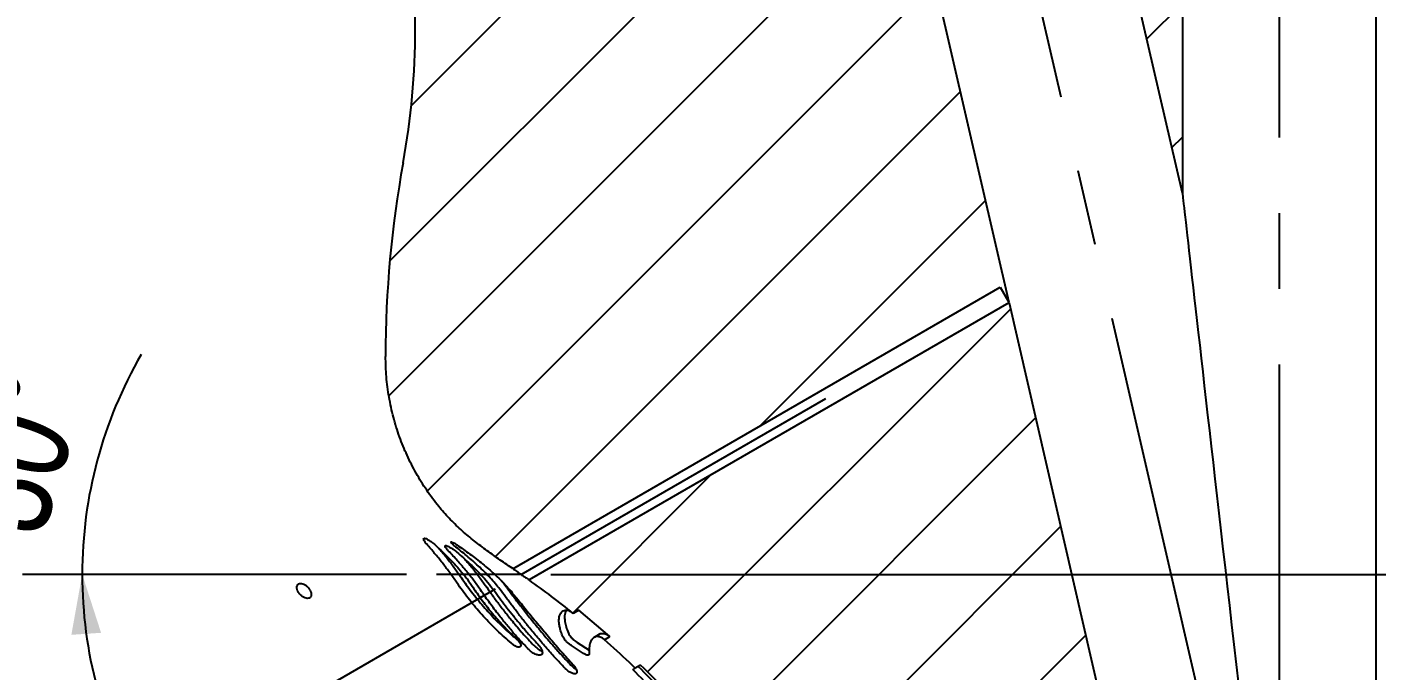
# Model space of a CAD drawing. Header units: millimetres. Extents: x 8 to 862, y 8 to 585.
# Drawn here: x 360.17 to 405.46, y 358.62 to 380.21 of the extents above; entities that cross this region are included whole.
import ezdxf

# ---------------------------------------------------------------- set-up
doc = ezdxf.new("R2010")
doc.units = ezdxf.units.MM
doc.linetypes.add('CENTERX2', pattern=[20.319999999999997, 12.7, -2.54, 2.54, -2.54])
for name, color, linetype in [('CENTERLINE', 4, 'CENTERX2'), ('DIMENSIONS', 2, 'Continuous'), ('HATCH', 3, 'Continuous')]:
    doc.layers.add(name, color=color, linetype=linetype)
doc.layers.add('OUTLINE', color=7, linetype='Continuous', lineweight=25)
doc.styles.add('SLDTEXTSTYLE0', font='TXT', dxfattribs={"width": 0.75})
doc.dimstyles.new('SLDDIMSTYLE10', dxfattribs={"dimtxt": 3.5, "dimasz": 2, "dimexe": 0, "dimexo": 0.0625, "dimgap": 0.875, "dimtad": 1, "dimdec": 4, "dimzin": 12, "dimdsep": 46, "dimtxsty": 'SLDTEXTSTYLE0', "dimsah": 1, "dimcen": 0.09, "dimadec": 0, "dimazin": 3, "dimtfac": 1, "dimtdec": 0, "dimtofl": 0, "dimtmove": 0, "dimatfit": 3, "dimfxl": 0, "dimfrac": 2, "dimtolj": 1, "dimtzin": 12, "dimarcsym": 0})
doc.dimstyles.new('SLDDIMSTYLE3', dxfattribs={"dimtxt": 3.5, "dimasz": 2, "dimexe": 0, "dimexo": 0.0625, "dimgap": 0.875, "dimtad": 1, "dimrnd": 1e-09, "dimzin": 12, "dimdsep": 46, "dimtxsty": 'SLDTEXTSTYLE0', "dimsah": 1, "dimcen": 0.09, "dimadec": 0, "dimazin": 3, "dimtol": 1, "dimtp": 0.05, "dimtm": 0.05, "dimtfac": 1, "dimtofl": 0, "dimtmove": 0, "dimatfit": 3, "dimfxl": 0, "dimfrac": 2, "dimtolj": 1, "dimarcsym": 0})
doc.dimstyles.new('SLDDIMSTYLE6', dxfattribs={"dimtxt": 3.5, "dimasz": 2, "dimexe": 0, "dimexo": 0.0625, "dimgap": 0.875, "dimtad": 0, "dimtih": 1, "dimtoh": 1, "dimrnd": 1e-09, "dimzin": 12, "dimdsep": 46, "dimtxsty": 'SLDTEXTSTYLE0', "dimsah": 1, "dimcen": 0.09, "dimadec": 0, "dimazin": 3, "dimtfac": 1, "dimtofl": 0, "dimtmove": 0, "dimatfit": 3, "dimfxl": 0, "dimfrac": 2, "dimtolj": 1, "dimtzin": 12, "dimarcsym": 0})
pattern_1 = [(45, (0, 0), (-2.245064030267288, 2.245064030267288), [])]

# ---------------------------------------------------------------- blocks, each defined once
blk = doc.blocks.new('_D_8')
at = {"layer": 'DIMENSIONS'}
for p, q in [((455.101299561201, 384.8331870153195), (455.101299561201, 361.8322998854909)), ((377.7575989855928, 361.8322998854909), (456.101299561201, 361.8322998854909))]:
    blk.add_line(p, q, dxfattribs=at)
blk.add_solid([(455.101299561201, 361.8322998854909), (455.601299561201, 363.8322998854909), (454.601299561201, 363.8322998854909)], dxfattribs=at)
at = {"layer": 'DIMENSIONS', "insert": (456.101299561201, 363.5659118045401), "char_height": 3.5, "attachment_point": 1, "style": 'SLDTEXTSTYLE0'}
blk.add_mtext('68', dxfattribs=at)
blk = doc.blocks.new('_D_9')
at = {"layer": 'DIMENSIONS'}
for p, q in [((455.101299561201, 361.8322998854909), (455.101299561201, 339.8334182955434)), ((390.7281471146133, 339.8334182955434), (456.101299561201, 339.8334182955434))]:
    blk.add_line(p, q, dxfattribs=at)
blk.add_solid([(455.101299561201, 339.8334182955434), (455.601299561201, 341.8334182955434), (454.601299561201, 341.8334182955434)], dxfattribs=at)
at = {"layer": 'DIMENSIONS', "insert": (456.101299561201, 341.5670302145927), "char_height": 3.5, "attachment_point": 1, "style": 'SLDTEXTSTYLE0'}
blk.add_mtext('90', dxfattribs=at)
blk = doc.blocks.new('_D_16')
at = {"layer": 'DIMENSIONS'}
for p, q in [((372.9158391984867, 361.8322998854909), (360.0259954040091, 361.8322998854909)), ((375.8915690870804, 361.3323076706689), (362.2675300338841, 353.4666283532113))]:
    blk.add_line(p, q, dxfattribs=at)
for radius, start, end in [(14.73160358158374, 149.9571723958551, 180), (14.73160358158373, 180, 209.9994849381065)]:
    blk.add_arc((376.7575989855928, 361.8322998854909), radius, start, end, dxfattribs=at)
for points in [[(362.0259954040091, 361.8322998854909), (361.6619681800043, 359.8031413948394), (362.6596930254879, 359.8705589942078)], [(363.9995898309089, 354.4666127828552), (363.5675357445863, 356.4823829251313), (362.6697679230825, 356.0419139265941)]]:
    blk.add_solid(points, dxfattribs=at)
at = {"layer": 'DIMENSIONS', "insert": (357.3110469111436, 363.9593296009265), "char_height": 3.5, "attachment_point": 1, "rotation": 73.39353494762936, "style": 'SLDTEXTSTYLE0'}
blk.add_mtext('30°', dxfattribs=at)
blk = doc.blocks.new('_D_30')
at = {"layer": 'DIMENSIONS'}
for p, q in [((435.5891853451317, 429.8334182426424), (473.7013892990679, 429.8334182426424)), ((471.7013892990679, 429.8334182426424), (471.7013892990679, 203.5372576087669)), ((389.2276632411452, 203.5372576087669), (473.7013892990679, 203.5372576087669))]:
    blk.add_line(p, q, dxfattribs=at)
for points in [[(471.7013892990679, 429.8334182426424), (471.2013892990679, 427.8334182426424), (472.2013892990679, 427.8334182426424)], [(471.7013892990679, 203.5372576087669), (472.2013892990679, 205.5372576087669), (471.2013892990679, 205.5372576087669)]]:
    blk.add_solid(points, dxfattribs=at)
at = {"layer": 'DIMENSIONS', "attachment_point": 1, "rotation": 90.00000000000041, "style": 'SLDTEXTSTYLE0'}
for s, insert, char_height in [('±0,05', (468.2016564445578, 319.1893631198373), 2.5), ('226,3', (467.1896523844891, 306.2614835684999), 3.5)]:
    blk.add_mtext(s, dxfattribs=dict(at, insert=insert, char_height=char_height))

msp = doc.modelspace()

# ---------------------------------------------------------------- hatches: boundary and pattern name
at = {"layer": 'HATCH'}
h = msp.add_hatch(dxfattribs=at)
h.set_pattern_fill('ANSI31', color=256, angle=2.8e-322, style=0)
h.set_pattern_definition(pattern_1)
h.paths.add_polyline_path([(386.2131134787803, 429.8334182426424), (398.9588394886753, 374.6256135305448), (398.9588394886753, 429.8334182426424)], flags=0)
h = msp.add_hatch(dxfattribs=at)
h.set_pattern_fill('ANSI31', color=256, angle=2.8e-322, style=0)
h.set_pattern_definition(pattern_1)
edge = h.paths.add_edge_path(flags=0)
edge.add_line((389.6263438182571, 386.1539187370153), (372.9958444138074, 384.5349261140624))
edge.add_arc((327.9405602321602, 380.1487576087668), 45.26827925651509, -7.958078640513122e-13, 5.560269612726586, ccw=False)
edge.add_arc((348.2088394886753, 380.1487576087668), 25, 349.6111421845305, 360, ccw=False)
edge.add_arc((408.208839488675, 369.1487576087668), 35.99999999999972, 169.6111421845303, 180)
edge.add_spline(control_points=[(372.2088394886753, 369.1487576087669), (372.2088394886753, 368.370397185779), (372.4371779181235, 366.8735988174605), (373.19323059506, 365.1877532440942), (373.9486574231502, 364.1374758172045), (374.7845002888486, 363.2214990099548), (375.4052477713112, 362.7266575035367), (376.0861615661453, 362.2884356513777), (376.2879761966013, 362.1550898784441), (376.4852291362866, 362.021455724406)], knot_values=[0, 0, 0, 0, 0.037975, 0.07595, 0.1007333333333333, 0.113925, 0.1519, 0.1519, 0.1684661534918204, 0.1684661534918204, 0.1684661534918204, 0.1684661534918204], weights=[1, 1, 1, 1, 1, 1, 1, 1, 1, 1], degree=3, periodic=0)
edge.add_line((376.4852291362866, 362.021455724406), (392.8447621640597, 371.4666365218072))
edge.add_line((392.8447621640597, 371.4666365218072), (393.1320490747586, 370.969040996127))
edge.add_line((393.1320490747586, 370.969040996127), (389.6263438182571, 386.1539187370153))
h = msp.add_hatch(dxfattribs=at)
h.set_pattern_fill('ANSI31', color=256, angle=2.8e-322, style=0)
h.set_pattern_definition(pattern_1)
edge = h.paths.add_edge_path(flags=0)
edge.add_line((387.5785085753211, 348.3914888637223), (387.7528037862321, 348.4934064447091))
edge.add_spline(control_points=[(387.7528037862321, 348.4934064447091), (388.013688879571, 347.8624440744352), (388.2535868756193, 347.2223964183588), (388.4718369914324, 346.5754486371774)], knot_values=[0.01181357660960009, 0.01181357660960009, 0.01181357660960009, 0.01181357660960009, 0.01387009334850022, 0.01387009334850022, 0.01387009334850022, 0.01387009334850022], weights=[1, 1, 1, 1], degree=3, periodic=0)
edge.add_line((388.4718369914324, 346.5754486371774), (388.2955153234703, 346.4723461033767))
edge.add_spline(control_points=[(388.2955153234703, 346.4723461033767), (388.3238707429645, 346.3879163910541), (388.374319194481, 346.235497573493), (388.4235875627782, 346.0826035501216), (388.4452795763697, 346.0144675109968)], knot_values=[0.7204382675549649, 0.7204382675549649, 0.7204382675549649, 0.7204382675549649, 0.7279333333333333, 0.7339442301806028, 0.7339442301806028, 0.7339442301806028, 0.7339442301806028], weights=[1, 1, 1, 1, 1], degree=3, periodic=0)
edge.add_line((388.4452795763696, 346.0144675109968), (388.6222004596556, 346.1179204306515))
edge.add_spline(control_points=[(388.6222004596556, 346.1179204306515), (388.7320608161756, 345.7745790342205), (388.8358961598221, 345.4292514555485), (388.9336217262883, 345.0822610722571)], knot_values=[8.491793576580519e-05, 8.491793576580519e-05, 8.491793576580519e-05, 8.491793576580519e-05, 0.001165286705109985, 0.001165286705109985, 0.001165286705109985, 0.001165286705109985], weights=[1, 1, 1, 1], degree=3, periodic=0)
edge.add_line((388.9336217262882, 345.0822610722571), (388.7551814953472, 344.9779197275168))
edge.add_spline(control_points=[(388.7551814953472, 344.9779197275168), (388.8064613424316, 344.7946468337755), (388.8749154112585, 344.5408848032974), (388.9400564471921, 344.2863631975955), (388.9577743051345, 344.2160911273563)], knot_values=[0.7642404624013698, 0.7642404624013698, 0.7642404624013698, 0.7642404624013698, 0.7802222222222223, 0.7863112200430769, 0.7863112200430769, 0.7863112200430769, 0.7863112200430769], weights=[1, 1, 1, 1, 1], degree=3, periodic=0)
edge.add_line((388.957774305136, 344.2160911273504), (389.1374821705022, 344.3211737100943))
edge.add_spline(control_points=[(389.1374821705022, 344.3211737100944), (389.2044035493715, 344.0578545985073), (389.2678220845939, 343.7936205922625), (389.3277191879908, 343.5286153800847)], knot_values=[0.001953118383395001, 0.001953118383395001, 0.001953118383395001, 0.001953118383395001, 0.002768134975958491, 0.002768134975958491, 0.002768134975958491, 0.002768134975958491], weights=[1, 1, 1, 1], degree=3, periodic=0)
edge.add_line((389.3277191879908, 343.5286153800847), (389.1465507823343, 343.4226787593407))
edge.add_spline(control_points=[(389.1465507823343, 343.4226787593407), (389.2563381665219, 342.9322084883611), (389.3537949292911, 342.4400141812501), (389.5134297851277, 341.5154433287603), (389.6045100058982, 340.9101591008746), (389.6771643152384, 340.3046710595736), (389.6964173685643, 340.1317392628272)], knot_values=[0.8091693238208705, 0.8091693238208705, 0.8091693238208705, 0.8091693238208705, 0.8514666666666667, 0.8514666666666667, 0.8886000000000001, 0.9034433745812694, 0.9034433745812694, 0.9034433745812694, 0.9034433745812694], weights=[1, 1, 1, 1, 1, 1, 1], degree=3, periodic=0)
edge.add_line((389.6964173685643, 340.131739262827), (398.9588394886753, 341.0708621174157))
edge.add_line((398.9588394886753, 341.0708621174157), (398.9588394886753, 345.7304388937364))
edge.add_line((398.9588394886753, 345.7304388937364), (393.1381873825931, 370.9424530638333))
edge.add_line((393.1381873825931, 370.9424530638333), (377.0303675256171, 361.643371197204))
edge.add_spline(control_points=[(377.0303675256164, 361.6433711972045), (377.3089013989478, 361.4456319818765), (377.8145987591512, 361.0732847801622), (378.2936009852685, 360.6978729004915), (378.5120287793303, 360.5218197440719)], knot_values=[0.1840561519306939, 0.1840561519306939, 0.1840561519306939, 0.1840561519306939, 0.2084625, 0.2298467952721681, 0.2298467952721681, 0.2298467952721681, 0.2298467952721681], weights=[1, 1, 1, 1, 1], degree=3, periodic=0)
edge.add_line((378.5120287793303, 360.5218197440719), (378.6966463054993, 360.6297732074893))
edge.add_spline(control_points=[(378.6966463054993, 360.6297732074893), (379.0510840995849, 360.3426428714222), (379.3991668652435, 360.0474945557605), (379.740543161685, 359.744951659638)], knot_values=[0.000173411742028485, 0.000173411742028485, 0.000173411742028485, 0.000173411742028485, 0.001541691818983682, 0.001541691818983682, 0.001541691818983682, 0.001541691818983682], weights=[1, 1, 1, 1], degree=3, periodic=0)
edge.add_line((379.7405431616851, 359.7449516596379), (379.5588064085453, 359.6386827027409))
edge.add_spline(control_points=[(379.5588064085445, 359.6386827027417), (379.9169972741039, 359.3225825713781), (380.2615738681295, 359.0038340847748), (380.5939666446898, 358.6821165784684)], knot_values=[0.2653450410229408, 0.2653450410229408, 0.2653450410229408, 0.2653450410229408, 0.303175965601639, 0.303175965601639, 0.303175965601639, 0.303175965601639], weights=[1, 1, 1, 1], degree=3, periodic=0)
edge.add_line((380.5939666446898, 358.6821165784684), (380.7731898894568, 358.786915783609))
edge.add_spline(control_points=[(380.7731898894568, 358.786915783609), (383.2730819088475, 356.3584084581886), (385.3817736768087, 353.4566191903334), (386.9218020213709, 350.3300522813774)], knot_values=[7.158173117299654e-05, 7.158173117299654e-05, 7.158173117299654e-05, 7.158173117299654e-05, 0.01052735547356962, 0.01052735547356962, 0.01052735547356962, 0.01052735547356962], weights=[1, 1, 1, 1], degree=3, periodic=0)
edge.add_line((386.9218020213709, 350.3300522813774), (386.7487076490938, 350.2288368801468))
edge.add_spline(control_points=[(386.7487076490952, 350.2288368801439), (387.0429575622978, 349.630743135184), (387.3203603419357, 349.0174399501236), (387.578508575325, 348.3914888637128)], knot_values=[0.6052198702013375, 0.6052198702013375, 0.6052198702013375, 0.6052198702013375, 0.6627287503620594, 0.6627287503620594, 0.6627287503620594, 0.6627287503620594], weights=[1, 1, 1, 1], degree=3, periodic=0)

# ---------------------------------------------------------------- linework, layer by layer
at = {"layer": 'CENTERLINE'}
for p, q in [((382.8776251284518, 429.8334182426424), (402.2088394886753, 346.1007296207168)), ((402.2088394886753, 429.8334182426424), (402.2088394886753, 170.0739131589911)), ((376.7575989855928, 361.8322998854909), (386.9869882706818, 367.7381179337055)), ((376.7575989855928, 361.8322998854909), (373.9158391984867, 361.8322998854909))]:
    msp.add_line(p, q, dxfattribs=at)
at = {"layer": 'OUTLINE'}
for p, q in [((398.9588407701912, 374.6256101379323), (386.2131139165821, 429.8334214339184)), ((398.9588407701912, 429.8334214339184), (398.9588407701912, 374.6256101379323)), ((405.4588390416565, 173.0872559795308), (405.4588390416565, 429.8334214339184)), ((389.6263440973224, 386.1539158472943), (393.1320508844318, 370.9690439948964)), ((376.4852298325958, 362.0214554915356), (392.844763947195, 371.4666384706425)), ((392.844763947195, 371.4666384706425), (393.1320508844318, 370.9690439948964)), ((393.1380299753608, 370.9431308755803), (377.0303683257761, 361.6433683285641)), ((393.1380299753608, 370.9431308755803), (393.13502366609, 370.9638881931233)), ((393.1381864375534, 370.9424528727459), (398.9588407701912, 345.730440641396)), ((378.6966459727945, 360.6297764429974), (378.5120280361833, 360.521817530148)), ((379.7405430949392, 359.7449529418873), (378.6966459727945, 360.6297764429974)), ((379.3953893608513, 359.8254862675595), (379.211069447464, 359.7177061686444)), ((379.5588066703739, 359.6386853108334), (379.7405430949392, 359.7449529418873)), ((378.8549782610597, 359.1785672554898), (378.4473514086666, 359.4390395531582)), ((378.6363614625396, 359.549561465733), (379.0435952968063, 359.2888656506466)), ((380.7731898403825, 358.7869125852513), (380.5939661241235, 358.6821201691556))]:
    msp.add_line(p, q, dxfattribs=at)
at = {"layer": 'OUTLINE', "flags": 128}
msp.add_lwpolyline([(398.9588407701912, 374.6256101379323), (398.9599732584419, 374.615671063416), (398.9633707231941, 374.5858538398671), (398.9690294391575, 374.5361733684468), (398.976949406332, 374.4666743526387), (398.9871194488468, 374.3773940453457), (398.9995358414116, 374.2684069523739), (399.0141911334457, 374.1397875795292), (399.0310741490783, 373.9916178831982), (399.0501699871483, 373.8240096220898), (399.0714711970749, 373.6370671043324), (399.0949554271164, 373.4309318909573), (399.1206115014019, 373.2057455429959), (399.1484207934799, 372.9616645226407), (399.1783646768989, 372.6988601932454), (399.2104207999172, 372.4175113687443), (399.2445668107929, 372.1178117642331), (399.2807803577842, 371.7999848971295), (399.3190316385688, 371.4642393836903), (399.3593020266952, 371.110806191914), (399.4015542692604, 370.7399460921216), (399.4457660145225, 370.3519049534726), (399.491903734869, 369.9469658980298), (399.5399376279773, 369.5253971466946), (399.5898267156543, 369.087496722691), (399.6415449208679, 368.633577550404), (399.695054990715, 368.1639451036381), (399.7503122217121, 367.6789346585202), (399.8072868115368, 367.178881491177), (399.8659340567054, 366.6641357788968), (399.9262167043152, 366.135055149548), (399.9880900508823, 365.59200468158), (400.0515093929233, 365.0353718051838), (400.1164337522449, 364.4655364999699), (400.1828184253635, 363.8829010972905), (400.2506112582149, 363.2878679284977), (400.3197749978962, 362.6808467755246), (400.3902500397625, 362.0622772226262), (400.4619954056205, 361.432576502316), (400.5349589414062, 360.7921916494298), (400.6090884930553, 360.1415622482228), (400.6843356317939, 359.4811427841115), (400.7606407529773, 358.8113951930928), (400.8379591531219, 358.1327888617444)], dxfattribs=at)
at = {"layer": 'OUTLINE'}
for centre, radius, start, end in [((327.9405602321602, 380.1487576087669), 45.26827925651509, 0, 5.560269612727459), ((348.2088394886753, 380.1487576087669), 25.00000000000001, 349.6111421845312, 0), ((408.208839488675, 369.1487576087669), 35.99999999999977, 169.6111421845303, 180)]:
    msp.add_arc(centre, radius, start, end, dxfattribs=at)
for points, knots in [([(376.4852298325958, 362.0214554915357), (376.4723297501041, 362.0301791463725), (376.3113016672652, 362.139074063488), (376.0021491129784, 362.3494060936746), (375.5643288500838, 362.6618414921896), (375.1374121301443, 362.9893544345067), (374.7279001758096, 363.3366445048219), (374.3416232552763, 363.7078059955811), (373.9565654700001, 364.1432191750274), (373.5839120927469, 364.6490247485265), (373.2283286234573, 365.2230226599042), (372.9221015012055, 365.8249231561057), (372.6659481079578, 366.4535698442728), (372.4639982024859, 367.1064170842009), (372.3186292221039, 367.7791231803449), (372.2263193175145, 368.4617929372004), (372.2146583746429, 368.9200511378997), (372.2088387138309, 369.1487553963589)], [0, 0, 0, 0, 0.005363217414284048, 0.06694752677929837, 0.128771087511059, 0.1905785908052912, 0.2522027246553762, 0.3136031350616108, 0.3749051420726568, 0.4521536530152857, 0.529677651736378, 0.6072015421482369, 0.6844503719974306, 0.7631916055477498, 0.8422248518359473, 0.9212586960602005, 0.9999999999999999, 0.9999999999999999, 0.9999999999999999, 0.9999999999999999]), ([(373.5922848708095, 362.8422561535763), (373.5719206323366, 362.8663662863363), (373.531174071036, 362.9146079627326), (373.4950546897008, 362.9762557469223), (373.4829072700509, 363.0207639213666), (373.4967021561707, 363.0443361987258), (373.5362415808996, 363.0446715919862), (373.6010885568685, 363.0197823139232), (373.6872582961238, 362.9693696757813), (373.7749225655817, 362.9060557691519), (373.8282096750319, 362.8596988350124), (373.8490393287601, 362.841578150742)], [0, 0, 0, 0, 0.1058378793270424, 0.2117697474264375, 0.3161744971652022, 0.4226141943954668, 0.5347634595092314, 0.654815546505944, 0.7827144278586091, 0.915064200807041, 1, 1, 1, 1]), ([(374.5654182410898, 361.6046029577183), (374.4928554412732, 361.7091710976225), (374.3477296348943, 361.9183076753658), (374.1103037325491, 362.2292322594047), (373.8600963993442, 362.537987076431), (373.6815554858192, 362.7408330080015), (373.5922848708095, 362.8422561535763)], [0, 0, 0, 0, 0.2488957271320572, 0.4977921634168574, 0.748895636583819, 1, 1, 1, 1]), ([(373.8490393287601, 362.841578150742), (373.9263856489557, 362.7707879281659), (374.0810712155876, 362.6292139571804), (374.3051202895651, 362.4095005191232), (374.5208694607941, 362.1845251728345), (374.7383191682007, 361.9394056821184), (374.9528511343438, 361.6755112197924), (375.0809047503373, 361.4896559066), (375.1453192806902, 361.3961655149388)], [0, 0, 0, 0, 0.153060557437365, 0.3061071166196302, 0.4631554703061837, 0.6201868235370945, 0.8089434086349332, 1, 1, 1, 1]), ([(374.3268133974733, 362.609969402306), (374.3045689618424, 362.6340312052222), (374.2600522515838, 362.6821849244934), (374.2204187712672, 362.7413833870122), (374.2073628795434, 362.7816697538808), (374.2225497028962, 362.7997237758894), (374.2651049056991, 362.7944108795319), (374.3344569264904, 362.7644609375258), (374.426889057707, 362.7099177107509), (374.5203904347439, 362.644449009974), (374.5773353194314, 362.597870236115), (374.599096728033, 362.5800702223706)], [0, 0, 0, 0, 0.1076243928871621, 0.2153834781163364, 0.320507108590845, 0.4262013989854709, 0.5368256760243746, 0.6554949333670372, 0.7831474069085357, 0.9171300827022887, 1, 1, 1, 1]), ([(374.5705703175726, 362.7496230850148), (374.5484490802981, 362.7673816884777), (374.5041432215219, 362.8029497793276), (374.4510112702478, 362.85290208042), (374.4189404944506, 362.8917105346858), (374.4092090602454, 362.915355052833), (374.4193666690182, 362.9237071510935), (374.4483240350312, 362.9165673270913), (374.4955074931798, 362.8931807691172), (374.5509639800921, 362.8591526113354), (374.5902206275114, 362.8319498824071), (374.6062381095352, 362.8208506355214)], [0, 0, 0, 0, 0.1213885984800153, 0.2431250130616512, 0.3556613246035525, 0.4599726959338785, 0.5636308080832187, 0.6719892918085476, 0.7883192329178857, 0.913630095679764, 1, 1, 1, 1]), ([(376.085059148735, 361.2820002684521), (376.0358076969562, 361.3460689287747), (375.9373002657812, 361.4742121391624), (375.7656605573404, 361.6708048060002), (375.5777080485378, 361.869404699471), (375.3819500416037, 362.0606808308211), (375.1846045589669, 362.2416278734152), (374.9872689186141, 362.4130637274715), (374.7825786503088, 362.5829431784839), (374.6412411939446, 362.6940619902404), (374.5705703175726, 362.7496230850148)], [0, 0, 0, 0, 0.1295582122952798, 0.259128334696216, 0.3929254739966889, 0.5267370725048617, 0.6438988621317865, 0.7610666844798432, 0.8805297106892799, 1, 1, 1, 1]), ([(374.6062381095352, 362.8208506355214), (374.6775378341924, 362.7707913497055), (374.8201325428342, 362.670676106483), (375.0378457132763, 362.5149407961678), (375.2541374872498, 362.351717056768), (375.4666412860822, 362.1841133396231), (375.6709571757239, 362.0139946325914), (375.8678900700813, 361.8402832485683), (376.0557043425795, 361.6625172677194), (376.2466663552621, 361.4682788183497), (376.3597689373844, 361.3360909972766), (376.4220191068115, 361.2633365640568)], [0, 0, 0, 0, 0.1063339268119382, 0.2126607835498627, 0.3218521068899253, 0.4310328461019133, 0.5374977893241146, 0.6439491952086766, 0.7543917191899494, 0.8648204417067643, 1, 1, 1, 1]), ([(373.9934073663416, 362.7079296359944), (374.0102668316379, 362.6886937035696), (374.1152758665226, 362.5688828635739), (374.2965108011549, 362.3435753357427), (374.5364834608139, 362.0325633448721), (374.6835290115545, 361.82196006073), (374.757050899333, 361.7166596898961)], [0, 0, 0, 0, 0.05960960674776557, 0.3712779239674903, 0.6856427570566896, 1, 1, 1, 1]), ([(375.3630159325065, 361.3575417051244), (375.2882434573146, 361.4632663036606), (375.1386974155131, 361.6747170439437), (374.88769135939, 361.9896642396545), (374.6192478147656, 362.3025153575713), (374.424292266813, 362.5074839529798), (374.3268133974733, 362.609969402306)], [0, 0, 0, 0, 0.2483245270052561, 0.4966526786833044, 0.748323511269973, 1, 1, 1, 1]), ([(374.599096728033, 362.5800702223706), (374.6761989779863, 362.5141007940892), (374.8303982671537, 362.382166395885), (375.053704022149, 362.1774466815709), (375.2689037535787, 361.9679799917321), (375.4869064974985, 361.7391160170702), (375.7031380591753, 361.4922024067212), (375.8330650323693, 361.3183877574575), (375.8984314180078, 361.2309414396214)], [0, 0, 0, 0, 0.1524720589114932, 0.3049338134267433, 0.4613626936691568, 0.6177789598772824, 0.8077042257382865, 1, 1, 1, 1]), ([(374.8370105302992, 362.3737561950612), (374.9151369049674, 362.2849358364871), (375.0848839943314, 362.0919536661479), (375.325084609894, 361.7898178404965), (375.4773974328247, 361.5759106140184), (375.553553355402, 361.4689576873707)], [0, 0, 0, 0, 0.2989148819133222, 0.6494596912733759, 1, 1, 1, 1]), ([(376.4852298325958, 362.0214554915356), (376.4866697285033, 362.0204569195566), (376.4900109384309, 362.018139780802), (376.520354875246, 361.9970683498228), (376.5743843012878, 361.9595493549423), (376.6495585416235, 361.9073206551186), (376.7411931140405, 361.8436761449219), (376.8400000807899, 361.7751123609199), (376.9309343197405, 361.7121068748403), (376.9971477357648, 361.6663212712941), (377.0270248698804, 361.6456790831759), (377.0295333908859, 361.6439453751016), (377.0303683257761, 361.6433683285641)], [0, 0, 0, 0, 0.07005823952758337, 0.1625668106975067, 0.2589985499580801, 0.3635145197520171, 0.4778443081083599, 0.6000739506773588, 0.723994691622438, 0.8413458457020118, 0.9471936297950586, 1, 1, 1, 1]), ([(369.5046933270158, 361.0434699306416), (369.5313401698546, 361.0357989007715), (369.5846341843448, 361.0204567463736), (369.6509411331119, 361.0331510948045), (369.6974209237977, 361.071246068277), (369.718643573452, 361.1329561137967), (369.7123744689154, 361.2109099593866), (369.6792937142735, 361.2966271298267), (369.6231008852789, 361.3803541539932), (369.550123246809, 361.4525259281874), (369.4685468903941, 361.5048724317945), (369.387474863149, 361.5314081075004), (369.3159596897943, 361.5291724243872), (369.2620226019156, 361.4984270980308), (369.2317892222749, 361.4427325750929), (369.2287843398984, 361.3684230419208), (369.2534787391851, 361.2839428202741), (369.3032310812006, 361.1986901644059), (369.3723110427085, 361.122781282877), (369.443213788604, 361.0702841616218), (369.4875853437819, 361.0509315581342), (369.5046933270158, 361.0434699306416)], [0, 0, 0, 0, 0.05354095458158744, 0.1070825698398096, 0.1606185298187636, 0.2142243434720459, 0.267940366891002, 0.3217410069529229, 0.3755555314994372, 0.4293285279516223, 0.4830344846275269, 0.5366788216458159, 0.5902870178617214, 0.6438841777644302, 0.6974937724840682, 0.7511434857450173, 0.8048563309805209, 0.8586338802517306, 0.9124520749205018, 0.966244851495036, 1, 1, 1, 1]), ([(376.4941854304733, 359.4734165320324), (376.413701342724, 359.5408385032636), (376.252737860131, 359.6756785144526), (376.0136844825303, 359.8937502847749), (375.778054601781, 360.122866184168), (375.549835715949, 360.360591181198), (375.3326091232169, 360.6025428041821), (375.1250082010436, 360.849027901194), (374.9271555060166, 361.0998991785751), (374.7380170941647, 361.3542635615158), (374.623227159151, 361.5207562264989), (374.5654182410898, 361.6046029577183)], [0, 0, 0, 0, 0.1090762762931351, 0.2181461925136359, 0.3302243915650016, 0.4422989135077716, 0.5514509619786752, 0.6606008004529563, 0.7731897724330602, 0.8857769728740301, 1, 1, 1, 1]), ([(374.757050899333, 361.7166596898961), (374.810807035547, 361.6391496131687), (374.9183199621203, 361.484128516513), (375.0963166967755, 361.2445113712404), (375.2869405689097, 361.0019446815433), (375.4887570954629, 360.7605988030386), (375.6984112576721, 360.5252342936269), (375.9162899526272, 360.295279948152), (376.1435691925653, 360.0708423083498), (376.393349544823, 359.8383613428354), (376.5691024428809, 359.690313475267), (376.6645951098861, 359.6098739156651)], [0, 0, 0, 0, 0.1070948181574232, 0.214190939525195, 0.3244446871248863, 0.4346985164588432, 0.5417852730232466, 0.6488761805877022, 0.7589497010192234, 0.869028982244798, 1, 1, 1, 1]), ([(375.1453192806902, 361.3961655149388), (375.1892639292096, 361.3305019968813), (375.2771526343678, 361.1991758451734), (375.4243259905562, 360.9937443640536), (375.5829983647258, 360.7838321859311), (375.7521138212024, 360.5728044467847), (375.9288636961775, 360.3648692567833), (376.1136236476403, 360.1596706772241), (376.3074599952483, 359.9571723631843), (376.4780965236849, 359.7889089250868), (376.5837472207411, 359.6904857552541), (376.6207968718471, 359.6559706578183)], [0, 0, 0, 0, 0.1153358129496187, 0.2306700724671602, 0.3493866291633059, 0.468106075552263, 0.5834366962676786, 0.6987713849742809, 0.8173597776026414, 0.9359516150268571, 1, 1, 1, 1]), ([(375.553553355402, 361.4689576873707), (375.6203747502301, 361.3731333801157), (375.7540164189782, 361.1814863730285), (375.9746098087618, 360.8799855934923), (376.2107705822291, 360.5709880571086), (376.4880786060967, 360.226662739574), (376.8082939975359, 359.8509318958312), (377.0550096549169, 359.5877176947222), (377.1791303432645, 359.4552967200208)], [0, 0, 0, 0, 0.1486538793790745, 0.2973052651356067, 0.4502854181083399, 0.6032632249420989, 0.8004048784916445, 1, 1, 1, 1]), ([(376.0725701130094, 361.6429883489537), (376.0956501062693, 361.6163622850832), (376.1684456006125, 361.532382300339), (376.2313660557754, 361.4493710020782), (376.2743374235096, 361.3926786432194)], [0, 0, 0, 0, 0.3170524971111194, 1, 1, 1, 1]), ([(376.2743374235096, 361.3926786432194), (376.3532841566613, 361.2869731507395), (376.5111778296938, 361.0755618889802), (376.7692551636051, 360.7364104361408), (377.0439812893299, 360.3842856499971), (377.3202205700729, 360.0416286831984), (377.5916599073195, 359.7167882693576), (377.8570830440736, 359.4102707595785), (378.1325747889267, 359.1032050043328), (378.3237465985484, 358.9007930537358), (378.4193335003318, 358.7995860228467)], [0, 0, 0, 0, 0.1330416721720623, 0.2660836927256411, 0.4029795119888108, 0.5398744426179949, 0.6537060998044979, 0.76753968162881, 0.8837686285197439, 0.9999999999999999, 0.9999999999999999, 0.9999999999999999, 0.9999999999999999]), ([(378.5120280361833, 360.521817530148), (378.269466788528, 360.7142939179602), (377.784119484535, 361.0994250830162), (377.2816962847257, 361.4619979331765), (377.0303683257761, 361.6433683285641)], [0, 0, 0, 0, 0.4997684043152754, 1, 1, 1, 1]), ([(376.9846124476852, 359.3415487060475), (376.8921070243394, 359.4398689549548), (376.7070990658853, 359.6365063829795), (376.4396546753931, 359.9419165562197), (376.1811946809435, 360.252861754287), (375.9103541303014, 360.5971187112741), (375.6323771945057, 360.9705207872602), (375.4531733186928, 361.2280026834586), (375.3630159325065, 361.3575417051243)], [0, 0, 0, 0, 0.1485129848081607, 0.2970213326907699, 0.4498660493757902, 0.6027099061168403, 0.8001235394060981, 1, 1, 1, 1]), ([(375.8984314180078, 361.2309414396214), (375.959343598043, 361.1466393569248), (376.081167538927, 360.9780357716828), (376.2824273727398, 360.7109578334629), (376.4977100256027, 360.435794500424), (376.7409835733407, 360.1385784432915), (377.0115363890253, 359.8231249535019), (377.2129247185072, 359.6054522823862), (377.3141274131002, 359.4960662970471)], [0, 0, 0, 0, 0.1544257003847284, 0.3088503380404644, 0.4677806122557926, 0.6267099666616387, 0.8124123809173011, 1, 1, 1, 1]), ([(378.2268756902876, 358.6870450029301), (378.1177089239815, 358.8029332291694), (377.899378213522, 359.0347066857335), (377.5814062633638, 359.3928339384846), (377.2721969122232, 359.7558445602117), (376.9906784189073, 360.1004145701297), (376.7379601717143, 360.4201378919761), (376.5102716328054, 360.7154703352408), (376.2912785914447, 361.0051177361117), (376.1537992075668, 361.1897057625972), (376.085059148735, 361.2820002684521)], [0, 0, 0, 0, 0.1329407173223996, 0.2658779978936859, 0.4026829771884625, 0.5394881000053761, 0.6534197688289884, 0.7673502343118143, 0.8836744962806855, 1, 1, 1, 1]), ([(376.4220191068115, 361.2633365640568), (376.5233332418223, 361.1397083065496), (376.725961726093, 360.8924515300982), (377.0512504567349, 360.493800063728), (377.3935475655377, 360.0788408750202), (377.7511517073863, 359.6542072766945), (378.1193146549194, 359.2280826107457), (378.3729185287726, 358.9470543228591), (378.500166711873, 358.8060456762242)], [0, 0, 0, 0, 0.1648472834242632, 0.3296949154512308, 0.4993259517803272, 0.668957468147409, 0.8338962253722925, 1, 1, 1, 1]), ([(378.1587308175029, 359.7440290698933), (378.1373102252969, 359.8012821946982), (378.0944651027372, 359.9157989702191), (378.0544464979189, 360.0653523848431), (378.031913781356, 360.1978134240348), (378.0270142350195, 360.3258324211466), (378.0468078886322, 360.4409999498865), (378.0887673182311, 360.5341920973962), (378.1412989787175, 360.5944183689921), (378.2040819142877, 360.6272389765606), (378.2726896944541, 360.6359819570404), (378.3474572125277, 360.6209318181037), (378.4273221097098, 360.5848519624315), (378.4837923560117, 360.5428292839161), (378.5120280361833, 360.521817530148)], [0, 0, 0, 0, 0.06301722421126531, 0.1260460340557043, 0.1913083692422956, 0.2565861334928514, 0.3463087937377338, 0.4360718786550658, 0.5281008246082206, 0.6201539781647339, 0.7146651987865494, 0.8091808505179919, 0.9045885430250699, 0.9999999999999999, 0.9999999999999999, 0.9999999999999999, 0.9999999999999999]), ([(378.2746078348817, 360.6318104515004), (378.2647643627169, 360.6128677755746), (378.2441685421028, 360.5732333916108), (378.2227605282093, 360.4882471316548), (378.2151171214651, 360.382023181458), (378.2284211814109, 360.2456930644802), (378.266065720932, 360.0754825307891), (378.3203379238789, 359.9285306433223), (378.3476738161506, 359.8545137295651)], [0, 0, 0, 0, 0.1435755516140524, 0.3004078495967603, 0.4604811184034315, 0.620511562980922, 0.8088587809324165, 1, 1, 1, 1]), ([(376.6207968718471, 359.6559706578183), (376.6391619853894, 359.637732274887), (376.6759363319613, 359.6012116939886), (376.7178647440768, 359.5409318495073), (376.7428279058867, 359.4858050826494), (376.7493625045271, 359.4397191388306), (376.7372982990568, 359.4050763573614), (376.7049583257401, 359.3854415598796), (376.651491906964, 359.3863606515882), (376.5829927113697, 359.411686021458), (376.5273209640002, 359.4467970085135), (376.499041217236, 359.469515622158), (376.4941854304733, 359.4734165320325)], [0, 0, 0, 0, 0.09859113033228042, 0.1974191113711761, 0.2916746186605557, 0.3855985199853916, 0.4858959979810598, 0.5973985837710803, 0.721796698187341, 0.8554574486635973, 0.9751812555723567, 1, 1, 1, 1]), ([(378.4473514086666, 359.4390395531582), (378.4191311248899, 359.4584737612676), (378.3626202673674, 359.4973905834449), (378.2787001163842, 359.5749381193828), (378.2112672708823, 359.6524959343433), (378.1739289369538, 359.7093351300632), (378.1622518270537, 359.7359913851067), (378.1587308175029, 359.7440290698934)], [0, 0, 0, 0, 0.2400070619449508, 0.4806119240101432, 0.7050504230464197, 0.9110635862523936, 1, 1, 1, 1]), ([(378.3476738161506, 359.8545137295652), (378.3567334216972, 359.8358175017398), (378.3748504788994, 359.7984294910544), (378.4277576089908, 359.7298672422897), (378.493579669656, 359.6607045116339), (378.5663321415389, 359.5971661050989), (378.6136842250588, 359.5649770330506), (378.6363614625396, 359.549561465733)], [0, 0, 0, 0, 0.1975172357953799, 0.3949875125294824, 0.5945509040804255, 0.8058276478862036, 1, 1, 1, 1]), ([(379.5588066703739, 359.6386853108334), (379.5287897879027, 359.6619452304815), (379.4686938474576, 359.7085132492378), (379.3720418480765, 359.7439022844275), (379.2823912078957, 359.7484550579836), (379.2023591220494, 359.7199447756401), (379.132575297942, 359.652179968661), (379.0772871132993, 359.5381013581297), (379.0366263168744, 359.3767968037042), (379.0404160722122, 359.2332064721535), (379.0423212475242, 359.161021138184)], [0, 0, 0, 0, 0.1374223145566895, 0.275129278976281, 0.3939208860535669, 0.512681965020628, 0.6340256418539345, 0.755328131631665, 0.8769992356701113, 1, 1, 1, 1]), ([(379.3954880810442, 359.8253223547864), (379.3956699001869, 359.8254766815054), (379.4151917363575, 359.8420466690173), (379.46087055608, 359.8510673210154), (379.5420560123291, 359.8539949192245), (379.64120622079, 359.8212423903252), (379.7074283998174, 359.7703846040739), (379.7405430949392, 359.7449529418873)], [0, 0, 0, 0, 0.00185394850793046, 0.1990575827039463, 0.3961511855693239, 0.6980427149461592, 1, 1, 1, 1]), ([(380.5939661241235, 358.6821201691556), (380.5274497058031, 358.7462040345444), (380.1890842040149, 359.0721952682323), (379.8395937475605, 359.3863154026148), (379.5588066703739, 359.6386853108334)], [0, 0, 0, 0, 0.1965815603804736, 0.9999999999999999, 0.9999999999999999, 0.9999999999999999, 0.9999999999999999]), ([(377.3141274131002, 359.4960662970471), (377.341235035486, 359.4651236102069), (377.3954909780256, 359.4031917810212), (377.4501925954821, 359.3095465094094), (377.4764290763279, 359.2284196049717), (377.4719535495448, 359.1649283562635), (377.4355978110933, 359.1237263239829), (377.3651024047646, 359.1120421421854), (377.2800766740095, 359.133734027487), (377.200174908, 359.1720526237262), (377.1370106163071, 359.2106827885476), (377.0740520011544, 359.2577513770026), (377.0230597671643, 359.3023888207748), (376.9942800374699, 359.3317019413846), (376.9846124476852, 359.3415487060475)], [0, 0, 0, 0, 0.09377242348075725, 0.1876856312869886, 0.2792413235717127, 0.3733526535765236, 0.475670827863388, 0.5895710625472257, 0.7144921165664581, 0.7795423775620015, 0.8445620000703494, 0.9066231724540628, 0.968633170856721, 1, 1, 1, 1]), ([(377.1791303432645, 359.4552967200207), (377.213458003257, 359.422542964116), (377.2820005827753, 359.3571430236854), (377.383049259074, 359.2890887878458), (377.4390268759205, 359.2672747455026), (377.4629471725883, 359.25795319175)], [0, 0, 0, 0, 0.3649051954069512, 0.7286119525298315, 1, 1, 1, 1]), ([(379.0423212475242, 359.161021138184), (379.0405500240948, 359.1484559410841), (379.0370121736493, 359.123358154199), (378.9982776282527, 359.1157047310891), (378.9384679255537, 359.1299760478735), (378.8837527855227, 359.161820405437), (378.8549782610597, 359.1785672554898)], [0, 0, 0, 0, 0.2356014736759178, 0.4705915497451771, 0.7215857184300533, 1, 1, 1, 1]), ([(378.500166711873, 358.8060456762242), (378.5230512951377, 358.7791155806538), (378.5688482276424, 358.7252227150981), (378.6143343753135, 358.6452499626295), (378.6355538270033, 358.5769885467765), (378.6304381715341, 358.5249764604375), (378.5980322497142, 358.4935055059663), (378.5368527622456, 358.4886815008339), (378.449254990092, 358.5167438727805), (378.3457332502776, 358.5786212236848), (378.2688476158801, 358.6438022387175), (378.2319683142995, 358.6817981829126), (378.2268756902876, 358.6870450029301)], [0, 0, 0, 0, 0.095793741224673, 0.191703709457246, 0.285657553900624, 0.382473462754135, 0.4873136759327502, 0.602990684734428, 0.7284488842046163, 0.8574111668112303, 0.9803100578206564, 1, 1, 1, 1]), ([(378.4193335003318, 358.7995860228467), (378.4486481977707, 358.7715991015914), (378.5071895646504, 358.7157092999498), (378.5744397368526, 358.6667005737958), (378.6046695359476, 358.6532569360485), (378.6074513471784, 358.652019823544)], [0, 0, 0, 0, 0.4766350496385263, 0.9518388298854731, 1, 1, 1, 1]), ([(380.5115105486574, 358.6339000115323), (380.5355749467707, 358.6479716495658), (380.5837984107287, 358.6761702825146), (380.5905724536057, 358.6801342796942), (380.5939661241235, 358.6821201691556)], [0, 0, 0, 0, 0.4990184474187646, 0.9999999999999999, 0.9999999999999999, 0.9999999999999999, 0.9999999999999999]), ([(380.6918499893608, 358.7393555293011), (380.9427056217797, 358.4891141514607), (381.4445602206135, 357.988488412757), (382.1645664363413, 357.2056487615188), (382.8596451274875, 356.4007939622458), (383.5308939453134, 355.5674815862545), (384.1774841657927, 354.7064197248588), (384.796993537853, 353.8172619869878), (385.3877032907156, 352.908525941367), (385.7543843539956, 352.2861621694709), (385.9376696772041, 351.975073988192)], [0, 0, 0, 0, 0.1237866745188591, 0.2476440783194612, 0.3715020802587056, 0.4952893927273805, 0.621428906132634, 0.7476441071872988, 0.8738600489374386, 1, 1, 1, 1]), ([(386.9218019670906, 350.3300528476166), (386.726560547606, 350.7144983567884), (386.3359038257173, 351.4837317640968), (385.6888865284855, 352.605164735782), (384.9988855649146, 353.7003431680362), (384.2553443050406, 354.7752603907545), (383.4589544138898, 355.8279100803688), (382.6084221518165, 356.8544807816104), (381.7171920632495, 357.8463403849493), (381.0877580182876, 358.4734873876511), (380.7731898403825, 358.7869125852513)], [0, 0, 0, 0, 0.1231047204903831, 0.2463190786194216, 0.3695330903673306, 0.4926379606119901, 0.6194193007413745, 0.7463199870252569, 0.8732199821552323, 1, 1, 1, 1]), ([(385.7636427409115, 351.8733139583993), (385.5838031847157, 352.1786186957152), (385.2240179180814, 352.7894083831651), (384.6449201502635, 353.6815735179765), (384.0379121139361, 354.5548022512061), (383.39661962483, 355.4115303775722), (382.7221248117389, 356.2511703413127), (382.013997371891, 357.0718941068897), (381.2798172688861, 357.8696164479695), (380.7675618149083, 358.3791895305843), (380.5115105486574, 358.6339000115323)], [0, 0, 0, 0, 0.1237701662062271, 0.2476133904680254, 0.3714561553049949, 0.4952254292058284, 0.6213817339954996, 0.7476140344061016, 0.8738446890657952, 1, 1, 1, 1])]:
    msp.add_open_spline(points, degree=3, knots=knots, dxfattribs=at)

# ---------------------------------------------------------------- dimensions: what is measured, and where the dimension line sits
at = {"layer": 'DIMENSIONS'}
for feature_location, offset, picture, middle in [((376.7575989855928, 361.8322998854909), (79.34370057560824, 0), '_D_8', (458.6874107547238, 361.8322998854908)), ((389.7281471146133, 339.8334182955434), (66.37315244658771, 0), '_D_9', (458.6874107547238, 339.8334182955435))]:
    dim = msp.add_ordinate_dim(feature_location=feature_location, offset=offset, dtype=0, origin=(435.2088394886753, 429.8334182426424), dimstyle='SLDDIMSTYLE6', dxfattribs=at)
    dim.commit()
    dim.dimension.update_dxf_attribs({"geometry": picture, "text_midpoint": middle})
dim = msp.add_linear_dim(base=(471.7013892990679, 203.5372576087669), p1=(434.5891853451317, 429.8334182426424), p2=(388.2276632411452, 203.5372576087669), angle=90.0000000000002, dimstyle='SLDDIMSTYLE3', dxfattribs=at)
dim.commit()
dim.dimension.update_dxf_attribs({"geometry": '_D_30', "text_midpoint": (471.7013892990679, 316.6853379257046), "dimtype": 160})
dim = msp.add_angular_dim_2l(base=(362.5279454859121, 358.0195442725574), line1=((376.7575989855928, 361.8322998854909), (373.9158391984867, 361.8322998854909)), line2=((386.9869882706818, 367.7381179337055), (376.7575989855928, 361.8322998854909)), dimstyle='SLDDIMSTYLE10', dxfattribs=at)
dim.commit()
dim.dimension.update_dxf_attribs({"geometry": '_D_16', "text_midpoint": (362.6404456940372, 366.0425406182341), "dimtype": 162})

doc.saveas('drawing.dxf')
